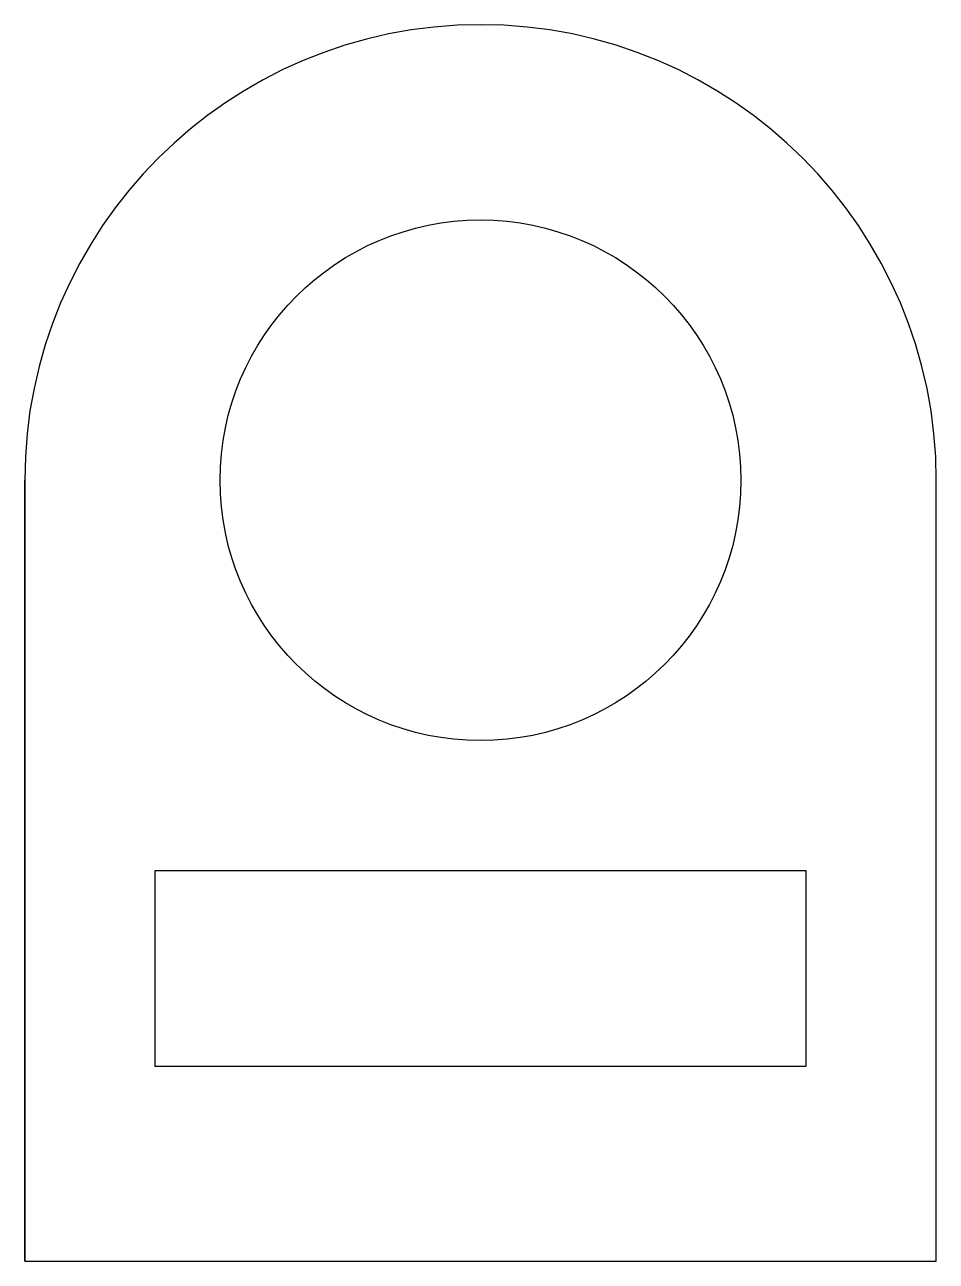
# Model space of a CAD drawing. Header units: metres. Extents: x 747.2 to 817.2, y 1004.7 to 1099.7.
import ezdxf

# ---------------------------------------------------------------- set-up
doc = ezdxf.new("R2010")
doc.units = ezdxf.units.M

msp = doc.modelspace()

# ---------------------------------------------------------------- linework, layer by layer
for p, q in [((747.219, 1064.669), (747.219, 1004.669)), ((747.219, 1004.669), (747.219, 1064.669)), ((817.219, 1004.669), (817.219, 1064.669)), ((807.219, 1034.669), (757.219, 1034.669)), ((757.219, 1034.669), (757.219, 1019.669)), ((807.219, 1019.669), (807.219, 1034.669)), ((757.219, 1019.669), (782.219, 1019.669)), ((782.219, 1019.669), (807.219, 1019.669)), ((747.219, 1004.669), (747.219, 1004.669)), ((747.219, 1004.669), (817.219, 1004.669))]:
    msp.add_line(p, q)
msp.add_circle((782.219, 1064.669), 20)
msp.add_arc((782.219, 1064.669), 35, 0, 180)

doc.saveas('drawing.dxf')
